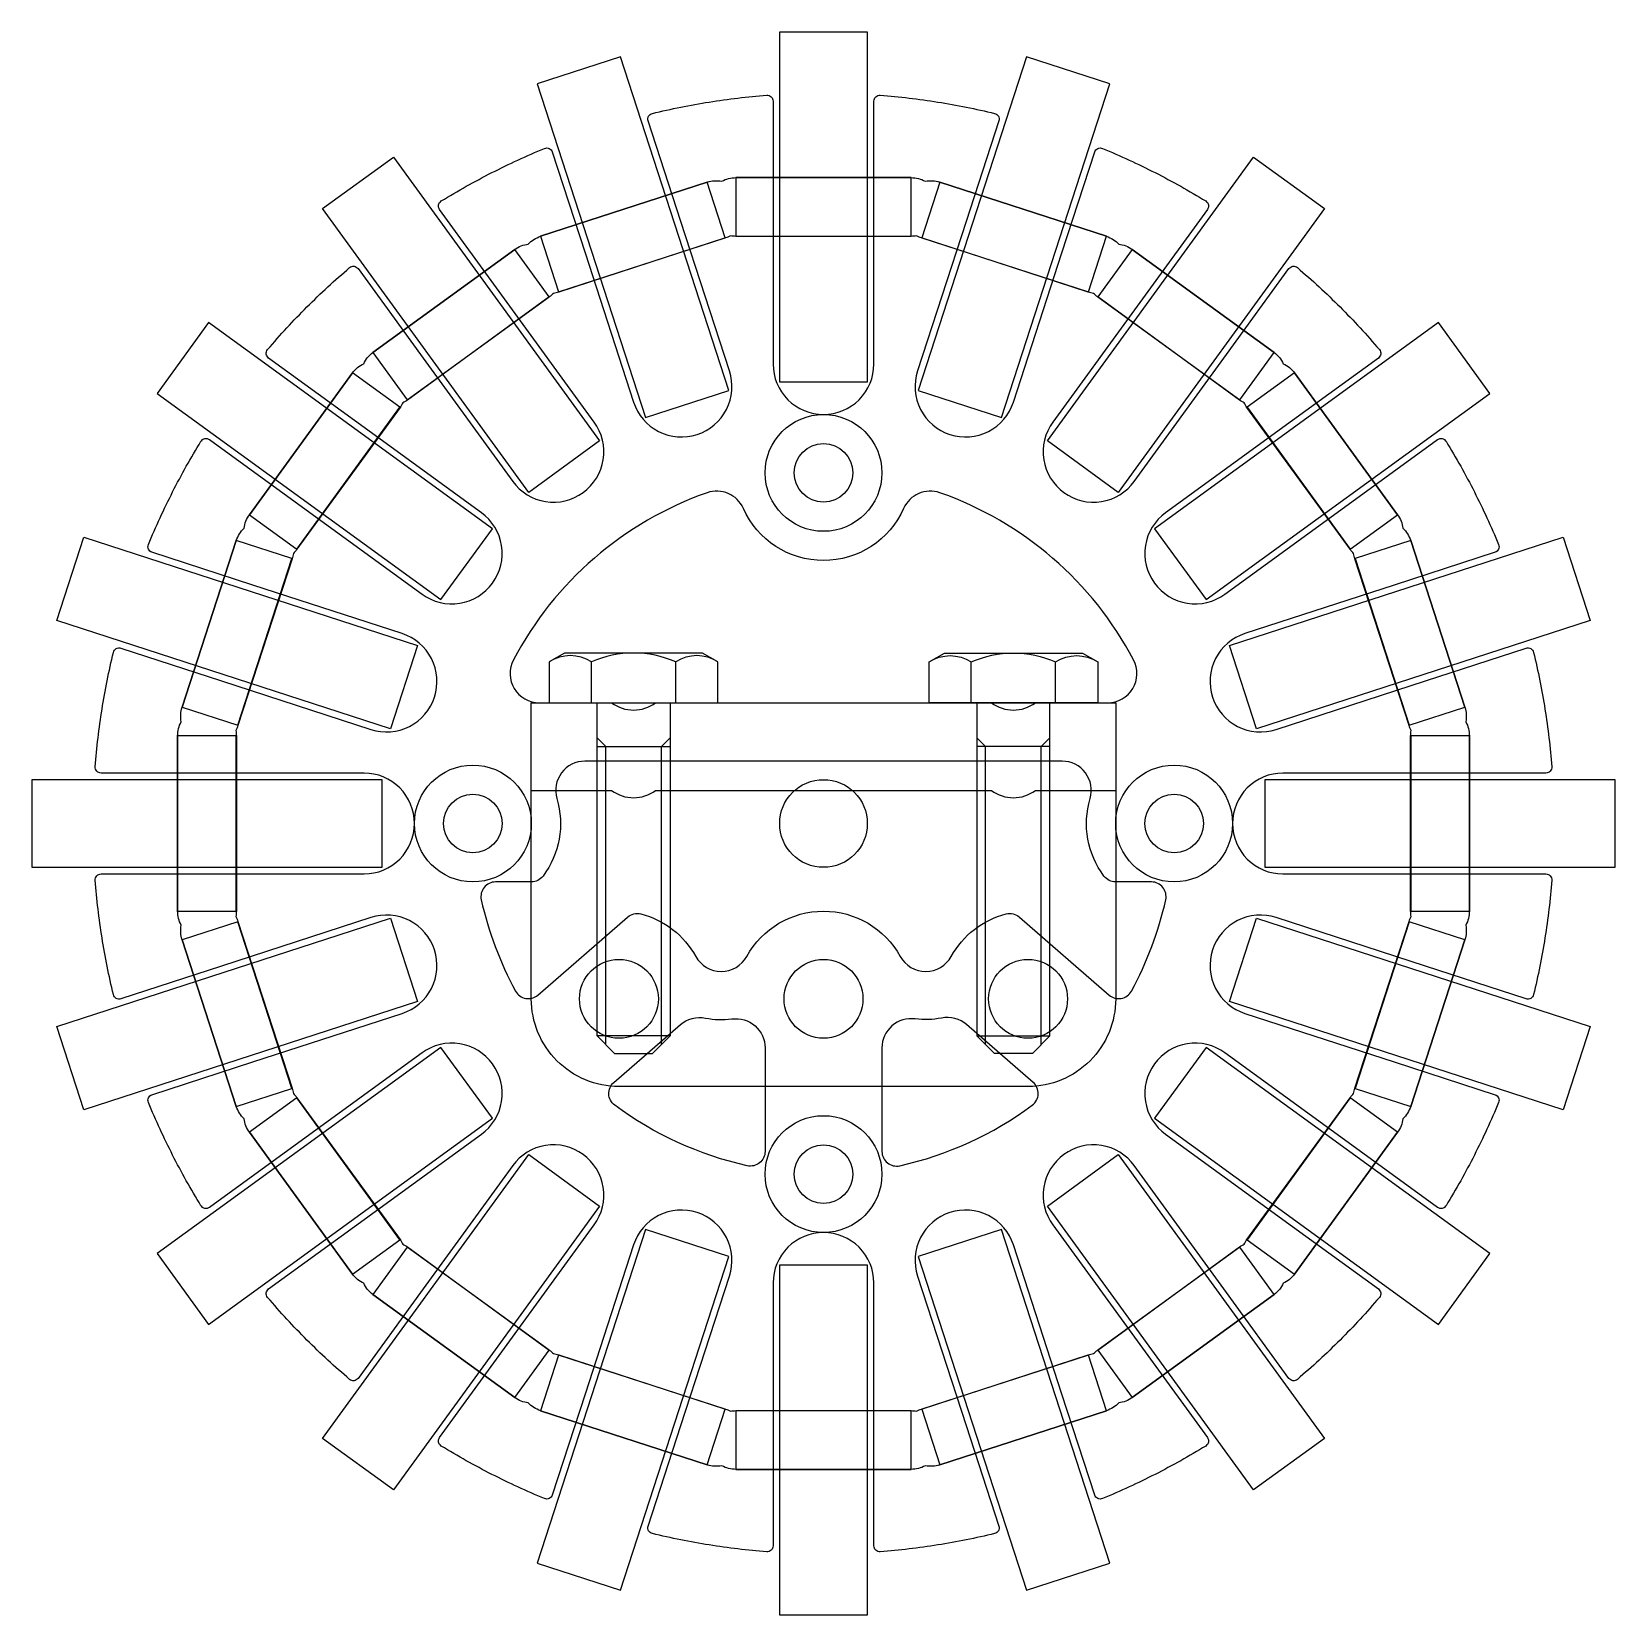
# Model space of a CAD drawing. Header units: inches. Extents: x 0 to 54.2, y 0 to 54.2.
import ezdxf

# ---------------------------------------------------------------- set-up
doc = ezdxf.new("R2010")
doc.units = ezdxf.units.IN
doc.header["$MEASUREMENT"] = 0
for name, color, linetype in [('neji', 4, 'Continuous'), ('サイドホイール', 1, 'Continuous'), ('ハブ\u3000実際', 3, 'Continuous'), ('ポケット', 3, 'Continuous'), ('肉抜き', 1, 'Continuous'), ('軸', 2, 'Continuous')]:
    doc.layers.add(name, color=color, linetype=linetype)

# ---------------------------------------------------------------- blocks, each defined once
blk = doc.blocks.new('*U12')
at = {"layer": '軸'}
blk.add_lwpolyline([(-3, -1), (3, -1), (3, 1), (-3, 1)], close=True, dxfattribs=at)
blk = doc.blocks.new('*U13')
at = {"layer": '軸', "color": 0, "linetype": 'ByBlock', "lineweight": -2, "transparency": 16777216}
for p, rotation in [((20.578, 47.172), 18.00000000000003), ((33.622, 47.172), 342.0000000000001), ((14.695, 44.174), 36.00000000000001), ((39.505, 44.174), 324.0000000000001), ((10.026, 39.505), 54.00000000000004), ((44.174, 39.505), 306.0000000000001), ((7.028, 33.622), 72.00000000000003), ((47.172, 33.622), 288.0000000000001), ((5.995, 27.1), 90.00000000000001), ((48.205, 27.1), 270.0000000000001), ((7.028, 20.578), 108), ((47.172, 20.578), 252.0000000000001), ((10.026, 14.695), 126), ((44.174, 14.695), 234), ((14.695, 10.026), 144.0000000000001), ((39.505, 10.026), 216), ((20.578, 7.028), 162.0000000000001), ((33.622, 7.028), 198), ((27.1, 5.995), 180)]:
    blk.add_blockref('*U12', p, dxfattribs=dict(at, rotation=rotation))
blk.add_blockref('*U12', (27.1, 48.205), dxfattribs=at)

msp = doc.modelspace()

# ---------------------------------------------------------------- linework, layer by layer
msp.add_lwpolyline([(31.011, 51.792, -0.019848), (32.957, 51.404, -0.437159), (33.1, 51.148), (31.98, 47.7), (30.319, 42.588, 0.414214), (31.426, 40.415), (31.426, 40.415), (31.426, 40.415, 0.414214), (33.6, 41.522), (35.261, 46.634), (36.381, 50.082, -0.437159), (36.648, 50.205, -0.019848), (38.45, 49.375, -0.019848), (40.18, 48.405, -0.437159), (40.238, 48.117), (38.107, 45.184), (34.947, 40.836, 0.414214), (35.329, 38.426), (35.329, 38.426), (35.329, 38.426, 0.414214), (37.738, 38.808), (40.898, 43.156), (43.029, 46.089, -0.437159), (43.32, 46.124, -0.019848), (44.778, 44.778, -0.019848), (46.124, 43.32, -0.437159), (46.089, 43.029), (43.156, 40.898), (38.808, 37.738, 0.414214), (38.426, 35.329), (38.426, 35.329), (38.426, 35.329, 0.414214), (40.836, 34.947), (45.184, 38.107), (48.117, 40.238, -0.437159), (48.405, 40.18, -0.019848), (49.375, 38.45, -0.019848), (50.205, 36.648, -0.437159), (50.082, 36.381), (46.634, 35.261), (41.522, 33.6, 0.414214), (40.415, 31.426), (40.415, 31.426), (40.415, 31.426, 0.414214), (42.588, 30.319), (47.7, 31.98), (51.148, 33.1, -0.437159), (51.404, 32.957, -0.019848), (51.792, 31.011, -0.019848), (52.025, 29.041, -0.437159), (51.825, 28.825), (48.2, 28.825), (42.825, 28.825, 0.414214), (41.1, 27.1), (41.1, 27.1), (41.1, 27.1, 0.414214), (42.825, 25.375), (48.2, 25.375), (51.825, 25.375, -0.437159), (52.025, 25.159, -0.019848), (51.792, 23.189, -0.019848), (51.404, 21.243, -0.437159), (51.148, 21.1), (47.7, 22.22), (42.588, 23.881, 0.414214), (40.415, 22.774), (40.415, 22.774), (40.415, 22.774, 0.414214), (41.522, 20.6), (46.634, 18.939), (50.082, 17.819, -0.437159), (50.205, 17.552, -0.019848), (49.375, 15.75, -0.019848), (48.405, 14.02, -0.437159), (48.117, 13.962), (45.184, 16.093), (40.836, 19.253, 0.414214), (38.426, 18.871), (38.426, 18.871), (38.426, 18.871, 0.414214), (38.808, 16.462), (43.156, 13.302), (46.089, 11.171, -0.437159), (46.124, 10.88, -0.019848), (44.778, 9.422, -0.019848), (43.32, 8.076, -0.437159), (43.029, 8.111), (40.898, 11.044), (37.738, 15.392, 0.414214), (35.329, 15.774), (35.329, 15.774), (35.329, 15.774, 0.414214), (34.947, 13.364), (38.107, 9.016), (40.238, 6.083, -0.437159), (40.18, 5.795, -0.019848), (38.45, 4.825, -0.019848), (36.648, 3.995, -0.437159), (36.381, 4.118), (35.261, 7.566), (33.6, 12.678, 0.414214), (31.426, 13.785), (31.426, 13.785), (31.426, 13.785, 0.414214), (30.319, 11.612), (31.98, 6.5), (33.1, 3.052, -0.437159), (32.957, 2.796, -0.019848), (31.011, 2.408, -0.019848), (29.041, 2.175, -0.437159), (28.825, 2.375), (28.825, 6), (28.825, 11.375, 0.414214), (27.1, 13.1), (27.1, 13.1), (27.1, 13.1, 0.414214), (25.375, 11.375), (25.375, 6), (25.375, 2.375, -0.437159), (25.159, 2.175, -0.019848), (23.189, 2.408, -0.019848), (21.243, 2.796, -0.437159), (21.1, 3.052), (22.22, 6.5), (23.881, 11.612, 0.414214), (22.774, 13.785), (22.774, 13.785), (22.774, 13.785, 0.414214), (20.6, 12.678), (18.939, 7.566), (17.819, 4.118, -0.437159), (17.552, 3.995, -0.019848), (15.75, 4.825, -0.019848), (14.02, 5.795, -0.437159), (13.962, 6.083), (16.093, 9.016), (19.253, 13.364, 0.414214), (18.871, 15.774), (18.871, 15.774), (18.871, 15.774, 0.414214), (16.462, 15.392), (13.302, 11.044), (11.171, 8.111, -0.437159), (10.88, 8.076, -0.019848), (9.422, 9.422, -0.019848), (8.076, 10.88, -0.437159), (8.111, 11.171), (11.044, 13.302), (15.392, 16.462, 0.414214), (15.774, 18.871), (15.774, 18.871), (15.774, 18.871, 0.414214), (13.364, 19.253), (9.016, 16.093), (6.083, 13.962, -0.437159), (5.795, 14.02, -0.019848), (4.825, 15.75, -0.019848), (3.995, 17.552, -0.437159), (4.118, 17.819), (7.566, 18.939), (12.678, 20.6, 0.414214), (13.785, 22.774), (13.785, 22.774), (13.785, 22.774, 0.414214), (11.612, 23.881), (6.5, 22.22), (3.052, 21.1, -0.437159), (2.796, 21.243, -0.019848), (2.408, 23.189, -0.019848), (2.175, 25.159, -0.437159), (2.375, 25.375), (6, 25.375), (11.375, 25.375, 0.414214), (13.1, 27.1), (13.1, 27.1), (13.1, 27.1, 0.414214), (11.375, 28.825), (6, 28.825), (2.375, 28.825, -0.437159), (2.175, 29.041, -0.019848), (2.408, 31.011, -0.019848), (2.796, 32.957, -0.437159), (3.052, 33.1), (6.5, 31.98), (11.612, 30.319, 0.414214), (13.785, 31.426), (13.785, 31.426), (13.785, 31.426, 0.414214), (12.678, 33.6), (7.566, 35.261), (4.118, 36.381, -0.437159), (3.995, 36.648, -0.019848), (4.825, 38.45, -0.019848), (5.795, 40.18, -0.437159), (6.083, 40.238), (9.016, 38.107), (13.364, 34.947, 0.414214), (15.774, 35.329), (15.774, 35.329), (15.774, 35.329, 0.414214), (15.392, 37.738), (11.044, 40.898), (8.111, 43.029, -0.437159), (8.076, 43.32, -0.019848), (9.422, 44.778, -0.019848), (10.88, 46.124, -0.437159), (11.171, 46.089), (13.302, 43.156), (16.462, 38.808, 0.414214), (18.871, 38.426), (18.871, 38.426), (18.871, 38.426, 0.414214), (19.253, 40.836), (16.093, 45.184), (13.962, 48.117, -0.437159), (14.02, 48.405, -0.019848), (15.75, 49.375, -0.019848), (17.552, 50.205, -0.437159), (17.819, 50.082), (18.939, 46.634), (20.6, 41.522, 0.414214), (22.774, 40.415), (22.774, 40.415), (22.774, 40.415, 0.414214), (23.881, 42.588), (22.22, 47.7), (21.1, 51.148, -0.437159), (21.243, 51.404, -0.019848), (23.189, 51.792, -0.019848), (25.159, 52.025, -0.437159), (25.375, 51.825), (25.375, 48.2), (25.375, 42.825, 0.414214), (27.1, 41.1), (27.1, 41.1), (27.1, 41.1, 0.414214), (28.825, 42.825), (28.825, 48.2), (28.825, 51.825, -0.437159), (29.041, 52.025, -0.019848)], format="xyb", close=True)
msp.add_circle((27.1, 27.1), 1.5)
msp.add_circle((27.1, 27.1), 1.5)
at = {"layer": 'neji', "linetype": 'ByBlock', "lineweight": -2}
for p, q in [((22.043, 31.233), (22.043, 32.63)), ((32.157, 31.233), (32.157, 32.63)), ((19.35, 29.733), (21.85, 29.733)), ((34.85, 29.733), (32.35, 29.733))]:
    msp.add_line(p, q, dxfattribs=at)
for points in [[(17.713, 31.233), (23.487, 31.233), (23.487, 32.63), (22.961, 32.933), (18.239, 32.933), (17.713, 32.63)], [(36.487, 31.233), (30.713, 31.233), (30.713, 32.63), (31.239, 32.933), (35.961, 32.933), (36.487, 32.63)]]:
    msp.add_lwpolyline(points, close=True, dxfattribs=at)
for points in [[(19.157, 31.233), (19.157, 32.63, 0.296686), (17.713, 32.63)], [(23.487, 32.63, 0.296686), (22.043, 32.63, 0.211134), (19.157, 32.63)], [(30.713, 32.63, -0.296686), (32.157, 32.63, -0.211134), (35.043, 32.63)], [(35.043, 31.233), (35.043, 32.63, -0.296686), (36.487, 32.63)]]:
    msp.add_lwpolyline(points, format="xyb", dxfattribs=at)
for points in [[(21.85, 31.233), (21.85, 19.833), (19.35, 19.833), (19.35, 31.233)], [(32.35, 31.233), (32.35, 19.833), (34.85, 19.833), (34.85, 31.233)], [(19.65, 19.533), (19.65, 29.733), (19.35, 30.033)], [(21.55, 19.533), (21.55, 29.733), (21.85, 30.033)], [(32.65, 19.533), (32.65, 29.733), (32.35, 30.033)], [(34.55, 19.533), (34.55, 29.733), (34.85, 30.033)], [(19.35, 19.833), (19.95, 19.233), (21.25, 19.233), (21.85, 19.833)], [(34.85, 19.833), (34.25, 19.233), (32.95, 19.233), (32.35, 19.833)]]:
    msp.add_lwpolyline(points, dxfattribs=at)
at = {"layer": 'neji'}
for centre, radius in [((27.1, 39.1), 2), ((27.1, 39.1), 1), ((15.1, 27.1), 2), ((39.1, 27.1), 2), ((15.1, 27.1), 1), ((39.1, 27.1), 1), ((27.1, 15.1), 2), ((27.1, 15.1), 1)]:
    msp.add_circle(centre, radius, dxfattribs=at)
at = {"layer": 'サイドホイール'}
for points in [[(25.6, 54.2), (28.6, 54.2), (28.6, 42.2), (25.6, 42.2)], [(20.152, 53.337), (17.299, 52.41), (21.007, 40.997), (23.86, 41.924)], [(36.901, 52.41), (34.048, 53.337), (30.34, 41.924), (33.193, 40.997)], [(9.957, 48.143), (12.385, 49.906), (19.438, 40.198), (17.011, 38.434)], [(41.815, 49.906), (44.243, 48.143), (37.189, 38.434), (34.762, 40.198)], [(6.057, 44.243), (4.294, 41.815), (14.002, 34.762), (15.766, 37.189)], [(49.906, 41.815), (48.143, 44.243), (38.434, 37.189), (40.198, 34.762)], [(0.863, 34.048), (1.79, 36.901), (13.203, 33.193), (12.276, 30.34)], [(52.41, 36.901), (53.337, 34.048), (41.924, 30.34), (40.997, 33.193)], [(0, 28.6), (0, 25.6), (12, 25.6), (12, 28.6)], [(54.2, 25.6), (54.2, 28.6), (42.2, 28.6), (42.2, 25.6)], [(1.79, 17.299), (0.863, 20.152), (12.276, 23.86), (13.203, 21.007)], [(53.337, 20.152), (52.41, 17.299), (40.997, 21.007), (41.924, 23.86)], [(4.294, 12.385), (6.057, 9.957), (15.766, 17.011), (14.002, 19.438)], [(48.143, 9.957), (49.906, 12.385), (40.198, 19.438), (38.434, 17.011)], [(12.385, 4.294), (9.957, 6.057), (17.011, 15.766), (19.438, 14.002)], [(44.243, 6.057), (41.815, 4.294), (34.762, 14.002), (37.189, 15.766)], [(17.299, 1.79), (20.152, 0.863), (23.86, 12.276), (21.007, 13.203)], [(34.048, 0.863), (36.901, 1.79), (33.193, 13.203), (30.34, 12.276)], [(28.6, 0), (25.6, 0), (25.6, 12), (28.6, 12)]]:
    msp.add_lwpolyline(points, close=True, dxfattribs=at)
at = {"layer": 'ハブ\u3000実際'}
for p, q in [((19.85, 31.233), (21.35, 31.233)), ((32.85, 31.233), (34.35, 31.233))]:
    msp.add_line(p, q, dxfattribs=at)
for points in [[(34.101, 18.1), (20.101, 18.1, -0.414334), (17.1, 21.1), (17.1, 31.233), (18.6, 31.233), (19.85, 31.233, 0.333333), (21.35, 31.233), (32.85, 31.233, 0.333333), (34.35, 31.233), (35.6, 31.233), (37.1, 31.233), (37.1, 21.1, -0.414334), (34.099, 18.1)], [(17.1, 28.233), (18.6, 28.233), (19.85, 28.233, 0.333333), (21.35, 28.233), (32.85, 28.233, 0.333333), (34.35, 28.233), (35.6, 28.233), (37.1, 28.233)]]:
    msp.add_lwpolyline(points, format="xyb", dxfattribs=at)
for centre in [(20.1, 21.1), (27.1, 21.1), (34.1, 21.1)]:
    msp.add_circle(centre, 1.35, dxfattribs=at)
at = {"layer": 'ポケット'}
for points in [[(49.082, 30.582, -0.125597), (49.205, 30.1), (49.205, 24.1, -0.125597), (49.082, 23.618, -0.125597), (49.05, 23.122), (47.196, 17.416, -0.125597), (46.93, 16.996, -0.125597), (46.747, 16.534), (43.22, 11.68, -0.125597), (42.837, 11.363, -0.125597), (42.52, 10.98), (37.666, 7.453, -0.125597), (37.204, 7.27, -0.125597), (36.784, 7.004), (31.078, 5.15, -0.125597), (30.582, 5.118, -0.125597), (30.1, 4.995), (24.1, 4.995, -0.125597), (23.618, 5.118, -0.125597), (23.122, 5.15), (17.416, 7.004, -0.125597), (16.996, 7.27, -0.125597), (16.534, 7.453), (11.68, 10.98, -0.125597), (11.363, 11.363, -0.125597), (10.98, 11.68), (7.453, 16.534, -0.125597), (7.27, 16.996, -0.125597), (7.004, 17.416), (5.15, 23.122, -0.125597), (5.118, 23.618, -0.125597), (4.995, 24.1), (4.995, 30.1, -0.125597), (5.118, 30.582, -0.125597), (5.15, 31.078), (7.004, 36.784, -0.125597), (7.27, 37.204, -0.125597), (7.453, 37.666), (10.98, 42.52, -0.125597), (11.363, 42.837, -0.125597), (11.68, 43.22), (16.534, 46.747, -0.125597), (16.996, 46.93, -0.125597), (17.416, 47.196), (23.122, 49.05, -0.125597), (23.618, 49.082, -0.125597), (24.1, 49.205), (30.1, 49.205, -0.125597), (30.582, 49.082, -0.125597), (31.078, 49.05), (36.784, 47.196, -0.125597), (37.204, 46.93, -0.125597), (37.666, 46.747), (42.52, 43.22, -0.125597), (42.837, 42.837, -0.125597), (43.22, 42.52), (46.747, 37.666, -0.125597), (46.93, 37.204, -0.125597), (47.196, 36.784), (49.05, 31.078, -0.125597), (49.082, 30.582)], [(47.212, 30.285, -0.046436), (47.139, 30.457), (45.284, 36.163, -0.046436), (45.244, 36.345, -0.046436), (45.121, 36.484), (41.594, 41.339, -0.046436), (41.499, 41.499, -0.046436), (41.339, 41.594), (36.484, 45.121, -0.046436), (36.345, 45.244, -0.046436), (36.163, 45.284), (30.457, 47.139, -0.046436), (30.285, 47.212, -0.046436), (30.1, 47.195), (24.1, 47.195, -0.046436), (23.915, 47.212, -0.046436), (23.743, 47.139), (18.037, 45.284, -0.046436), (17.855, 45.244, -0.046436), (17.716, 45.121), (12.861, 41.594, -0.046436), (12.701, 41.499, -0.046436), (12.606, 41.339), (9.079, 36.484, -0.046436), (8.956, 36.345, -0.046436), (8.916, 36.163), (7.061, 30.457, -0.046436), (6.988, 30.285, -0.046436), (7.005, 30.1), (7.005, 24.1, -0.046436), (6.988, 23.915, -0.046436), (7.061, 23.743), (8.916, 18.037, -0.046436), (8.956, 17.855, -0.046436), (9.079, 17.716), (12.606, 12.861, -0.046436), (12.701, 12.701, -0.046436), (12.861, 12.606), (17.716, 9.079, -0.046436), (17.855, 8.956, -0.046436), (18.037, 8.916), (23.743, 7.061, -0.046436), (23.915, 6.988, -0.046436), (24.1, 7.005), (30.1, 7.005, -0.046436), (30.285, 6.988, -0.046436), (30.457, 7.061), (36.163, 8.916, -0.046436), (36.345, 8.956, -0.046436), (36.484, 9.079), (41.339, 12.606, -0.046436), (41.499, 12.701, -0.046436), (41.594, 12.861), (45.121, 17.716, -0.046436), (45.244, 17.855, -0.046436), (45.284, 18.037), (47.139, 23.743, -0.046436), (47.212, 23.915, -0.046436), (47.195, 24.1), (47.195, 30.1, -0.046436), (47.212, 30.285)]]:
    msp.add_lwpolyline(points, format="xyb", dxfattribs=at)
at = {"layer": '肉抜き'}
for points in [[(37.713, 32.7, 0.188843), (31.087, 38.418, 0.391078), (29.841, 37.881, -0.649786), (24.359, 37.881, 0.391078), (23.113, 38.418, 0.188843), (16.487, 32.7, 0.56472), (17.371, 31.233), (36.829, 31.233, 0.56472)], [(17.977, 27.95, -0.236974), (17.5, 25.3, -0.236068), (17.1, 25.1), (15.875, 25.1, 0.479956), (15.387, 24.491, 0.069873), (16.559, 21.366, 0.479423), (17.326, 21.228), (20.397, 23.898, -0.246965), (20.851, 24.005, -0.205976), (22.725, 22.552, 0.589574), (24.475, 22.552, -0.589574), (29.725, 22.552, 0.589574), (31.475, 22.552, -0.205976), (33.349, 24.005, -0.246965), (33.803, 23.898), (36.874, 21.228, 0.479423), (37.641, 21.366, 0.069873), (38.813, 24.491, 0.479956), (38.325, 25.1), (37.1, 25.1, -0.236068), (36.7, 25.3, -0.236974), (36.223, 27.95, 0.501073), (35.264, 29.233), (18.936, 29.233, 0.501073)], [(25.1, 19.421), (25.1, 15.875, -0.479956), (24.491, 15.387, -0.10505), (19.955, 17.459, -0.479423), (19.924, 18.238), (22.201, 20.218, -0.234259), (23.061, 20.442, 0.085777), (23.963, 20.411, -0.45506)], [(29.1, 19.421), (29.1, 15.875, 0.479956), (29.709, 15.387, 0.10505), (34.245, 17.459, 0.479423), (34.276, 18.238), (31.999, 20.218, 0.234259), (31.139, 20.442, -0.085777), (30.237, 20.411, 0.45506)]]:
    msp.add_lwpolyline(points, format="xyb", close=True, dxfattribs=at)

# ---------------------------------------------------------------- block references
at = {"layer": '軸'}
msp.add_blockref('*U13', (0, 0), dxfattribs=at)

doc.saveas('drawing.dxf')
